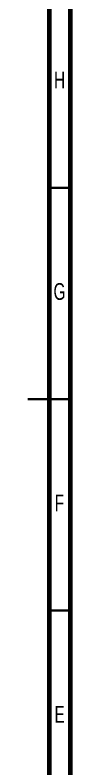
# Model space of a CAD drawing. Header units: millimetres. Extents: x -1615 to 4166, y 5 to 3174.
# Drawn here: x 3355.4 to 3365.4, y 1764.7 to 1943 of the extents above; entities that cross this region are included whole.
import ezdxf

# ---------------------------------------------------------------- set-up
doc = ezdxf.new("R2010")
doc.units = ezdxf.units.MM
doc.header["$LTSCALE"] = 0.25
doc.layers.get('0').update_dxf_attribs({"lineweight": 50})
doc.styles.add('SLDTEXTSTYLE0', font='TXT', dxfattribs={"width": 0.686449})

msp = doc.modelspace()

# ---------------------------------------------------------------- linework, layer by layer
at = {"color": 7, "linetype": 'Continuous', "lineweight": 70}
for p, q in [((3365.415, 2144.131), (3365.415, 1560.131)), ((3360.415, 2139.131), (3360.415, 1565.131))]:
    msp.add_line(p, q, dxfattribs=at)
at = {"color": 7, "linetype": 'Continuous', "lineweight": 35}
for p, q in [((3360.415, 1902.131), (3365.415, 1902.131)), ((3365.415, 1852.131), (3355.415, 1852.131)), ((3360.415, 1852.131), (3365.415, 1852.131)), ((3360.415, 1802.131), (3365.415, 1802.131))]:
    msp.add_line(p, q, dxfattribs=at)

# ---------------------------------------------------------------- texts
at = {"color": 7, "linetype": 'Continuous', "lineweight": 0, "char_height": 3.969, "attachment_point": 2, "style": 'SLDTEXTSTYLE0'}
for s, insert in [('H', (3362.905, 1929.584)), ('G', (3362.902, 1879.584)), ('F', (3362.873, 1829.584)), ('E', (3362.923, 1779.584))]:
    msp.add_mtext(s, dxfattribs=dict(at, insert=insert))

doc.saveas('drawing.dxf')
